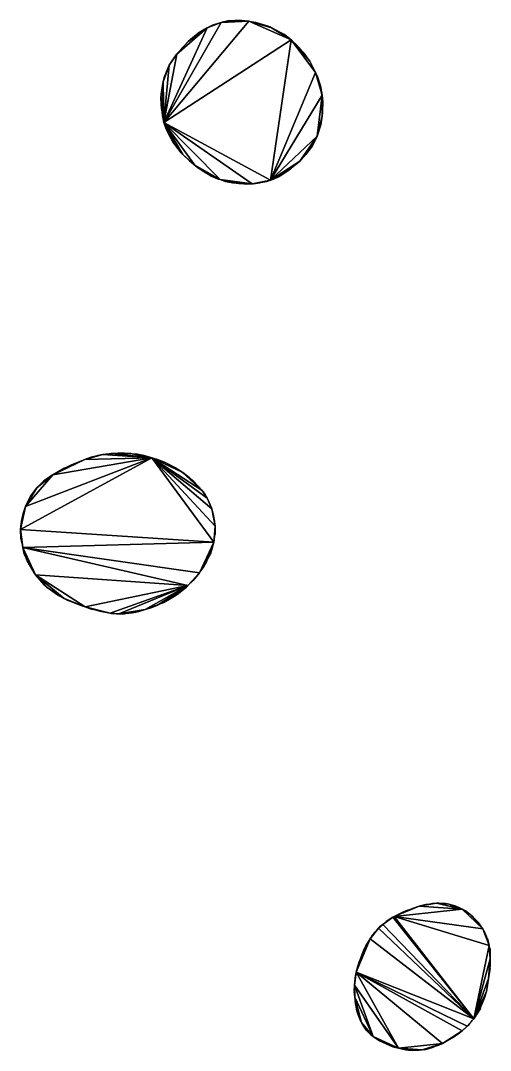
# Model space of a CAD drawing. Extents: x -71 to 81, y -65 to 68.
# Drawn here: x -70.7 to -15.2, y -65.3 to 56.4 of the extents above; entities that cross this region are included whole.
import ezdxf

# ---------------------------------------------------------------- set-up
doc = ezdxf.new("R2010")
doc.units = 0

msp = doc.modelspace()

# ---------------------------------------------------------------- linework, layer by layer
for points in [[(-43.73, 56.32, 142), (-46.98, 56.19, 142), (-53.76, 44.37, 142)], [(-38.73, 54.14, 142), (-43.73, 56.32, 142), (-53.76, 44.37, 142)], [(-46.98, 56.19, 142), (-48.64, 55.55, 142), (-53.76, 44.37, 142)], [(-46.98, 56.19, 142), (-47.78, 55.95, 142), (-48.64, 55.55, 142)], [(-46.98, 56.19, 142), (-47.51, 56.04, 142), (-47.78, 55.95, 142)], [(-45.36, 56.4, 142), (-46.21, 56.36, 142), (-46.98, 56.19, 142)], [(-43.73, 56.32, 142), (-45.36, 56.4, 142), (-46.98, 56.19, 142)], [(-46.21, 56.36, 142), (-46.89, 56.22, 142), (-46.98, 56.19, 142)], [(-45.36, 56.4, 142), (-46.18, 56.37, 142), (-46.21, 56.36, 142)], [(-44.55, 56.4, 142), (-45.33, 56.4, 142), (-45.36, 56.4, 142)], [(-43.73, 56.32, 142), (-44.55, 56.4, 142), (-45.36, 56.4, 142)], [(-43.73, 56.32, 142), (-44.45, 56.39, 142), (-44.55, 56.4, 142)], [(-43.64, 56.31, 142), (-43.69, 56.32, 142), (-43.73, 56.32, 142)], [(-42.09, 55.96, 142), (-43.64, 56.31, 142), (-43.73, 56.32, 142)], [(-41.06, 55.56, 142), (-42.09, 55.96, 142), (-43.73, 56.32, 142)], [(-38.73, 54.14, 142), (-41.06, 55.56, 142), (-43.73, 56.32, 142)], [(-42.09, 55.96, 142), (-42.9, 56.18, 142), (-43.64, 56.31, 142)], [(-48.64, 55.55, 142), (-52.25, 52.44, 142), (-53.76, 44.37, 142)], [(-48.64, 55.55, 142), (-50.9, 53.92, 142), (-52.25, 52.44, 142)], [(-48.64, 55.55, 142), (-49.58, 54.99, 142), (-50.9, 53.92, 142)], [(-49.58, 54.99, 142), (-50.33, 54.41, 142), (-50.9, 53.92, 142)], [(-47.78, 55.95, 142), (-48.01, 55.87, 142), (-48.64, 55.55, 142)], [(-48.01, 55.87, 142), (-48.57, 55.59, 142), (-48.64, 55.55, 142)], [(-41.25, 55.67, 142), (-41.54, 55.78, 142), (-42.09, 55.96, 142)], [(-41.06, 55.56, 142), (-41.25, 55.67, 142), (-42.09, 55.96, 142)], [(-39.52, 54.75, 142), (-39.58, 54.79, 142), (-41.06, 55.56, 142)], [(-38.73, 54.14, 142), (-39.52, 54.75, 142), (-41.06, 55.56, 142)], [(-38.73, 54.14, 142), (-53.76, 44.37, 142), (-41.18, 37.53, 142)], [(-50.9, 53.92, 142), (-51.29, 53.52, 142), (-52.25, 52.44, 142)], [(-50.9, 53.92, 142), (-50.97, 53.85, 142), (-51.29, 53.52, 142)], [(-35.84, 50.26, 142), (-38.73, 54.14, 142), (-41.18, 37.53, 142)], [(-37.84, 53.28, 142), (-37.95, 53.38, 142), (-38.73, 54.14, 142)], [(-37.81, 53.23, 142), (-37.84, 53.28, 142), (-38.73, 54.14, 142)], [(-36.53, 51.62, 142), (-37.81, 53.23, 142), (-38.73, 54.14, 142)], [(-35.84, 50.26, 142), (-36.53, 51.62, 142), (-38.73, 54.14, 142)], [(-52.25, 52.44, 142), (-53.12, 51.15, 142), (-53.76, 44.37, 142)], [(-52.25, 52.44, 142), (-52.32, 52.35, 142), (-53.12, 51.15, 142)], [(-52.32, 52.35, 142), (-52.85, 51.61, 142), (-53.12, 51.15, 142)], [(-52.25, 52.44, 142), (-52.28, 52.41, 142), (-52.32, 52.35, 142)], [(-51.29, 53.52, 142), (-51.57, 53.22, 142), (-52.25, 52.44, 142)], [(-36.53, 51.62, 142), (-37.16, 52.5, 142), (-37.81, 53.23, 142)], [(-53.12, 51.15, 142), (-53.45, 50.39, 142), (-53.85, 49.17, 142)], [(-53.12, 51.15, 142), (-53.85, 49.17, 142), (-53.76, 44.37, 142)], [(-53.12, 51.15, 142), (-53.31, 50.76, 142), (-53.45, 50.39, 142)], [(-35.84, 50.26, 142), (-36.2, 51.03, 142), (-36.53, 51.62, 142)], [(-53.45, 50.39, 142), (-53.62, 50, 142), (-53.85, 49.17, 142)], [(-53.62, 50, 142), (-53.69, 49.82, 142), (-53.85, 49.17, 142)], [(-35.07, 47.58, 142), (-35.84, 50.26, 142), (-41.18, 37.53, 142)], [(-35.66, 49.87, 142), (-35.71, 50, 142), (-35.84, 50.26, 142)], [(-35.27, 48.69, 142), (-35.66, 49.87, 142), (-35.84, 50.26, 142)], [(-35.07, 47.58, 142), (-35.27, 48.69, 142), (-35.84, 50.26, 142)], [(-53.85, 49.17, 142), (-54.04, 48.03, 142), (-54.11, 47.29, 142)], [(-53.85, 49.17, 142), (-54.11, 47.29, 142), (-53.98, 45.51, 142)], [(-53.85, 49.17, 142), (-54.01, 48.39, 142), (-54.04, 48.03, 142)], [(-53.85, 49.17, 142), (-53.98, 45.51, 142), (-53.76, 44.37, 142)], [(-53.69, 49.82, 142), (-53.85, 49.2, 142), (-53.85, 49.17, 142)], [(-35.27, 48.69, 142), (-35.54, 49.53, 142), (-35.66, 49.87, 142)], [(-35.08, 47.6, 142), (-35.21, 48.39, 142), (-35.27, 48.69, 142)], [(-35.07, 47.58, 142), (-35.08, 47.6, 142), (-35.27, 48.69, 142)], [(-54.04, 48.03, 142), (-54.09, 47.59, 142), (-54.11, 47.29, 142)], [(-41.18, 37.53, 142), (-35.64, 42.76, 142), (-35.07, 47.58, 142)], [(-35.64, 42.76, 142), (-35.04, 45.17, 142), (-35.07, 47.58, 142)], [(-35.07, 47.58, 142), (-35.07, 47.59, 142), (-35.08, 47.6, 142)], [(-34.99, 46.78, 142), (-34.99, 46.82, 142), (-35.07, 47.58, 142)], [(-35, 45.65, 142), (-34.99, 46.78, 142), (-35.07, 47.58, 142)], [(-35.04, 45.17, 142), (-35, 45.65, 142), (-35.07, 47.58, 142)], [(-54.11, 47.29, 142), (-54.09, 46.27, 142), (-54.05, 45.93, 142)], [(-54.11, 47.29, 142), (-54.05, 45.93, 142), (-53.98, 45.51, 142)], [(-35, 45.65, 142), (-34.97, 46.12, 142), (-34.99, 46.78, 142)], [(-53.98, 45.51, 142), (-53.95, 45.16, 142), (-53.78, 44.45, 142)], [(-53.98, 45.51, 142), (-53.78, 44.45, 142), (-53.76, 44.37, 142)], [(-35.64, 42.76, 142), (-35.22, 44.07, 142), (-35.04, 45.17, 142)], [(-35.22, 44.07, 142), (-35.1, 44.68, 142), (-35.04, 45.17, 142)], [(-35.04, 45.17, 142), (-35.02, 45.34, 142), (-35, 45.65, 142)], [(-35.02, 45.34, 142), (-35, 45.51, 142), (-35, 45.65, 142)], [(-53.76, 44.37, 142), (-53.69, 44.13, 142), (-53.5, 43.56, 142)], [(-53.76, 44.37, 142), (-53.5, 43.56, 142), (-52.66, 42.01, 142)], [(-53.76, 44.37, 142), (-52.66, 42.01, 142), (-52.52, 41.8, 142)], [(-53.76, 44.37, 142), (-52.52, 41.8, 142), (-51.52, 40.58, 142)], [(-53.76, 44.37, 142), (-51.52, 40.58, 142), (-50.1, 39.31, 142)], [(-53.76, 44.37, 142), (-50.1, 39.31, 142), (-47.11, 37.62, 142)], [(-53.76, 44.37, 142), (-47.11, 37.62, 142), (-43.34, 37.13, 142)], [(-53.76, 44.37, 142), (-43.34, 37.13, 142), (-41.18, 37.53, 142)], [(-35.64, 42.76, 142), (-35.59, 42.86, 142), (-35.22, 44.07, 142)], [(-53.5, 43.56, 142), (-53.11, 42.76, 142), (-52.66, 42.01, 142)], [(-41.18, 37.53, 142), (-37.7, 39.81, 142), (-35.64, 42.76, 142)], [(-37.7, 39.81, 142), (-36.2, 41.62, 142), (-35.64, 42.76, 142)], [(-36.2, 41.62, 142), (-35.82, 42.38, 142), (-35.64, 42.76, 142)], [(-52.66, 42.01, 142), (-52.58, 41.89, 142), (-52.55, 41.85, 142)], [(-52.66, 42.01, 142), (-52.55, 41.85, 142), (-52.52, 41.8, 142)], [(-52.52, 41.8, 142), (-52.04, 41.15, 142), (-51.7, 40.79, 142)], [(-52.52, 41.8, 142), (-51.7, 40.79, 142), (-51.52, 40.58, 142)], [(-37.7, 39.81, 142), (-36.97, 40.57, 142), (-36.2, 41.62, 142)], [(-36.97, 40.57, 142), (-36.52, 41.15, 142), (-36.2, 41.62, 142)], [(-36.2, 41.62, 142), (-36.01, 41.96, 142), (-35.82, 42.38, 142)], [(-51.52, 40.58, 142), (-51.48, 40.54, 142), (-50.74, 39.83, 142)], [(-51.52, 40.58, 142), (-50.74, 39.83, 142), (-50.1, 39.31, 142)], [(-37.7, 39.81, 142), (-37.14, 40.38, 142), (-36.97, 40.57, 142)], [(-50.74, 39.83, 142), (-50.47, 39.6, 142), (-50.1, 39.31, 142)], [(-50.1, 39.31, 142), (-49.78, 39.05, 142), (-49.59, 38.92, 142)], [(-50.1, 39.31, 142), (-49.59, 38.92, 142), (-48.53, 38.25, 142)], [(-50.1, 39.31, 142), (-48.53, 38.25, 142), (-47.11, 37.62, 142)], [(-41.18, 37.53, 142), (-39.22, 38.59, 142), (-37.7, 39.81, 142)], [(-39.22, 38.59, 142), (-38.47, 39.16, 142), (-37.7, 39.81, 142)], [(-39.22, 38.59, 142), (-39.01, 38.73, 142), (-38.47, 39.16, 142)], [(-38.47, 39.16, 142), (-37.99, 39.56, 142), (-37.7, 39.81, 142)], [(-49.59, 38.92, 142), (-49.02, 38.53, 142), (-48.53, 38.25, 142)], [(-48.53, 38.25, 142), (-48.17, 38.03, 142), (-47.69, 37.82, 142)], [(-48.53, 38.25, 142), (-47.69, 37.82, 142), (-47.11, 37.62, 142)], [(-47.69, 37.82, 142), (-47.33, 37.68, 142), (-47.11, 37.62, 142)], [(-41.18, 37.53, 142), (-40.21, 37.96, 142), (-39.22, 38.59, 142)], [(-41.18, 37.53, 142), (-40.81, 37.67, 142), (-40.21, 37.96, 142)], [(-40.21, 37.96, 142), (-40.02, 38.06, 142), (-39.22, 38.59, 142)], [(-47.11, 37.62, 142), (-46.5, 37.41, 142), (-45.67, 37.24, 142)], [(-47.11, 37.62, 142), (-45.67, 37.24, 142), (-45.58, 37.23, 142)], [(-47.11, 37.62, 142), (-45.58, 37.23, 142), (-44.6, 37.14, 142)], [(-47.11, 37.62, 142), (-44.6, 37.14, 142), (-43.34, 37.13, 142)], [(-45.58, 37.23, 142), (-44.91, 37.15, 142), (-44.6, 37.14, 142)], [(-44.6, 37.14, 142), (-44.03, 37.09, 142), (-43.34, 37.13, 142)], [(-43.34, 37.13, 142), (-42.3, 37.26, 142), (-41.18, 37.53, 142)], [(-43.34, 37.13, 142), (-42.41, 37.22, 142), (-42.3, 37.26, 142)], [(-43.34, 37.13, 142), (-43.22, 37.13, 142), (-42.41, 37.22, 142)], [(-42.3, 37.26, 142), (-41.61, 37.41, 142), (-41.18, 37.53, 142)], [(-60.99, 5.12, 142), (-62.34, 4.8, 142), (-63.11, 4.56, 142)], [(-55.18, 4.72, 142), (-60.99, 5.12, 142), (-63.11, 4.56, 142)], [(-60.99, 5.12, 142), (-61.7, 4.97, 142), (-62.34, 4.8, 142)], [(-60.99, 5.12, 142), (-61.55, 5, 142), (-61.7, 4.97, 142)], [(-59.86, 5.25, 142), (-60.72, 5.15, 142), (-60.99, 5.12, 142)], [(-55.18, 4.72, 142), (-59.86, 5.25, 142), (-60.99, 5.12, 142)], [(-60.72, 5.15, 142), (-60.85, 5.13, 142), (-60.99, 5.12, 142)], [(-59.86, 5.25, 142), (-59.99, 5.25, 142), (-60.72, 5.15, 142)], [(-59.08, 5.29, 142), (-59.21, 5.29, 142), (-59.86, 5.25, 142)], [(-57.52, 5.22, 142), (-59.08, 5.29, 142), (-59.86, 5.25, 142)], [(-55.18, 4.72, 142), (-57.52, 5.22, 142), (-59.86, 5.25, 142)], [(-57.52, 5.22, 142), (-58.43, 5.29, 142), (-59.08, 5.29, 142)], [(-57.52, 5.22, 142), (-57.65, 5.24, 142), (-58.43, 5.29, 142)], [(-56.74, 5.14, 142), (-56.87, 5.17, 142), (-57.52, 5.22, 142)], [(-55.96, 4.97, 142), (-56.74, 5.14, 142), (-57.52, 5.22, 142)], [(-55.18, 4.72, 142), (-55.96, 4.97, 142), (-57.52, 5.22, 142)], [(-55.96, 4.97, 142), (-56.09, 5.01, 142), (-56.74, 5.14, 142)], [(-55.18, 4.72, 142), (-55.31, 4.77, 142), (-55.96, 4.97, 142)], [(-55.18, 4.72, 142), (-70.1, -1.02, 142), (-70.7, -3.74, 142)], [(-47.87, -5.21, 142), (-55.18, 4.72, 142), (-70.7, -3.74, 142)], [(-55.18, 4.72, 142), (-66.89, 2.74, 142), (-70.1, -1.02, 142)], [(-55.18, 4.72, 142), (-63.11, 4.56, 142), (-66.89, 2.74, 142)], [(-63.11, 4.56, 142), (-65.32, 3.61, 142), (-66.89, 2.74, 142)], [(-63.11, 4.56, 142), (-64.67, 3.93, 142), (-65.32, 3.61, 142)], [(-62.34, 4.8, 142), (-62.47, 4.77, 142), (-63.11, 4.56, 142)], [(-54.45, 4.52, 142), (-54.53, 4.56, 142), (-55.18, 4.72, 142)], [(-53.6, 4.19, 142), (-54.45, 4.52, 142), (-55.18, 4.72, 142)], [(-51.62, 3.05, 142), (-53.6, 4.19, 142), (-55.18, 4.72, 142)], [(-49.23, 0.87, 142), (-51.62, 3.05, 142), (-55.18, 4.72, 142)], [(-48.65, -0.04, 142), (-49.23, 0.87, 142), (-55.18, 4.72, 142)], [(-48.09, -1.3, 142), (-48.65, -0.04, 142), (-55.18, 4.72, 142)], [(-47.7, -3.35, 142), (-48.09, -1.3, 142), (-55.18, 4.72, 142)], [(-47.87, -5.21, 142), (-47.7, -3.35, 142), (-55.18, 4.72, 142)], [(-53.6, 4.19, 142), (-53.89, 4.3, 142), (-54.45, 4.52, 142)], [(-52.48, 3.58, 142), (-53.15, 3.96, 142), (-53.6, 4.19, 142)], [(-51.62, 3.05, 142), (-52.48, 3.58, 142), (-53.6, 4.19, 142)], [(-66.89, 2.74, 142), (-68.78, 1.2, 142), (-70.1, -1.02, 142)], [(-66.89, 2.74, 142), (-67.82, 2.1, 142), (-68.78, 1.2, 142)], [(-66.89, 2.74, 142), (-66.92, 2.73, 142), (-67.82, 2.1, 142)], [(-65.32, 3.61, 142), (-65.56, 3.51, 142), (-66.89, 2.74, 142)], [(-51.62, 3.05, 142), (-52.33, 3.51, 142), (-52.48, 3.58, 142)], [(-51.62, 3.05, 142), (-52.15, 3.4, 142), (-52.33, 3.51, 142)], [(-51.17, 2.72, 142), (-51.54, 3, 142), (-51.62, 3.05, 142)], [(-50.77, 2.4, 142), (-51.17, 2.72, 142), (-51.62, 3.05, 142)], [(-50.63, 2.27, 142), (-50.77, 2.4, 142), (-51.62, 3.05, 142)], [(-49.23, 0.87, 142), (-50.63, 2.27, 142), (-51.62, 3.05, 142)], [(-67.82, 2.1, 142), (-67.99, 1.97, 142), (-68.78, 1.2, 142)], [(-49.23, 0.87, 142), (-50.21, 1.94, 142), (-50.63, 2.27, 142)], [(-68.78, 1.2, 142), (-69.51, 0.2, 142), (-70.1, -1.02, 142)], [(-69.51, 0.2, 142), (-69.85, -0.39, 142), (-70.1, -1.02, 142)], [(-68.78, 1.2, 142), (-69.41, 0.39, 142), (-69.51, 0.2, 142)], [(-48.88, 0.39, 142), (-49.06, 0.65, 142), (-49.23, 0.87, 142)], [(-48.65, -0.04, 142), (-48.88, 0.39, 142), (-49.23, 0.87, 142)], [(-70.1, -1.02, 142), (-70.63, -3.02, 142), (-70.7, -3.74, 142)], [(-70.1, -1.02, 142), (-70.52, -2.34, 142), (-70.63, -3.02, 142)], [(-70.1, -1.02, 142), (-70.45, -1.95, 142), (-70.52, -2.34, 142)], [(-70.1, -1.02, 142), (-70.22, -1.3, 142), (-70.45, -1.95, 142)], [(-48.12, -1.17, 142), (-48.46, -0.39, 142), (-48.65, -0.04, 142)], [(-48.09, -1.3, 142), (-48.12, -1.17, 142), (-48.65, -0.04, 142)], [(-70.52, -2.34, 142), (-70.61, -2.73, 142), (-70.63, -3.02, 142)], [(-47.91, -2.08, 142), (-47.93, -1.95, 142), (-48.09, -1.3, 142)], [(-47.7, -3.35, 142), (-47.91, -2.08, 142), (-48.09, -1.3, 142)], [(-47.7, -3.35, 142), (-47.76, -2.73, 142), (-47.91, -2.08, 142)], [(-70.63, -3.02, 142), (-70.7, -3.52, 142), (-70.7, -3.74, 142)], [(-47.87, -5.21, 142), (-47.83, -4.95, 142), (-47.7, -3.35, 142)], [(-47.83, -4.95, 142), (-47.72, -4.3, 142), (-47.7, -3.35, 142)], [(-47.72, -4.3, 142), (-47.68, -3.52, 142), (-47.7, -3.35, 142)], [(-70.7, -3.74, 142), (-70.69, -4.3, 142), (-70.68, -4.57, 142)], [(-70.7, -3.74, 142), (-70.68, -4.57, 142), (-70.65, -4.81, 142)], [(-70.7, -3.74, 142), (-70.65, -4.81, 142), (-70.48, -5.54, 142)], [(-70.7, -3.74, 142), (-70.48, -5.54, 142), (-70.42, -5.86, 142)], [(-47.87, -5.21, 142), (-70.7, -3.74, 142), (-70.42, -5.86, 142)], [(-70.65, -4.81, 142), (-70.63, -5.08, 142), (-70.48, -5.54, 142)], [(-49.54, -8.85, 142), (-47.87, -5.21, 142), (-70.42, -5.86, 142)], [(-70.42, -5.86, 142), (-70.32, -6.46, 142), (-70.26, -6.64, 142)], [(-70.42, -5.86, 142), (-70.26, -6.64, 142), (-69.99, -7.25, 142)], [(-70.42, -5.86, 142), (-69.99, -7.25, 142), (-69.91, -7.42, 142)], [(-50.92, -10.36, 142), (-49.54, -8.85, 142), (-70.42, -5.86, 142)], [(-70.42, -5.86, 142), (-69.91, -7.42, 142), (-68.92, -9.09, 142)], [(-50.92, -10.36, 142), (-70.42, -5.86, 142), (-68.92, -9.09, 142)], [(-49.54, -8.85, 142), (-49.09, -8.22, 142), (-47.87, -5.21, 142)], [(-49.09, -8.22, 142), (-48.59, -7.28, 142), (-47.87, -5.21, 142)], [(-48.59, -7.28, 142), (-48.27, -6.64, 142), (-47.87, -5.21, 142)], [(-48.27, -6.64, 142), (-48.03, -5.86, 142), (-47.87, -5.21, 142)], [(-47.87, -5.21, 142), (-47.84, -5.06, 142), (-47.83, -4.95, 142)], [(-69.99, -7.25, 142), (-69.92, -7.39, 142), (-69.91, -7.42, 142)], [(-49.09, -8.22, 142), (-48.65, -7.42, 142), (-48.59, -7.28, 142)], [(-69.91, -7.42, 142), (-69.49, -8.2, 142), (-69.08, -8.85, 142)], [(-69.91, -7.42, 142), (-69.08, -8.85, 142), (-68.92, -9.09, 142)], [(-69.08, -8.85, 142), (-69, -8.98, 142), (-68.92, -9.09, 142)], [(-68.92, -9.09, 142), (-68.02, -10.14, 142), (-67.92, -10.25, 142)], [(-68.92, -9.09, 142), (-67.92, -10.25, 142), (-67.44, -10.67, 142)], [(-68.92, -9.09, 142), (-67.44, -10.67, 142), (-65.56, -11.87, 142)], [(-68.92, -9.09, 142), (-65.56, -11.87, 142), (-63.08, -12.88, 142)], [(-50.92, -10.36, 142), (-68.92, -9.09, 142), (-63.08, -12.88, 142)], [(-50.92, -10.36, 142), (-50.31, -9.76, 142), (-49.54, -8.85, 142)], [(-50.31, -9.76, 142), (-49.63, -8.98, 142), (-49.54, -8.85, 142)], [(-67.92, -10.25, 142), (-67.62, -10.53, 142), (-67.44, -10.67, 142)], [(-67.44, -10.67, 142), (-66.5, -11.35, 142), (-66.33, -11.46, 142)], [(-67.44, -10.67, 142), (-66.33, -11.46, 142), (-65.56, -11.87, 142)], [(-50.92, -10.36, 142), (-63.08, -12.88, 142), (-60.1, -13.63, 142)], [(-50.92, -10.36, 142), (-60.1, -13.63, 142), (-59.09, -13.7, 142)], [(-59.09, -13.7, 142), (-55.96, -13.18, 142), (-50.92, -10.36, 142)], [(-55.96, -13.18, 142), (-54.39, -12.61, 142), (-50.92, -10.36, 142)], [(-54.39, -12.61, 142), (-53.09, -11.96, 142), (-50.92, -10.36, 142)], [(-53.09, -11.96, 142), (-52.05, -11.28, 142), (-50.92, -10.36, 142)], [(-52.05, -11.28, 142), (-51.41, -10.79, 142), (-50.92, -10.36, 142)], [(-52.05, -11.28, 142), (-51.92, -11.18, 142), (-51.41, -10.79, 142)], [(-51.41, -10.79, 142), (-51.1, -10.54, 142), (-50.92, -10.36, 142)], [(-66.33, -11.46, 142), (-66.22, -11.52, 142), (-65.56, -11.87, 142)], [(-65.56, -11.87, 142), (-65.1, -12.1, 142), (-64.94, -12.17, 142)], [(-65.56, -11.87, 142), (-64.94, -12.17, 142), (-63.64, -12.67, 142)], [(-65.56, -11.87, 142), (-63.64, -12.67, 142), (-63.08, -12.88, 142)], [(-54.39, -12.61, 142), (-53.75, -12.34, 142), (-53.09, -11.96, 142)], [(-53.75, -12.34, 142), (-53.23, -12.05, 142), (-53.09, -11.96, 142)], [(-53.09, -11.96, 142), (-52.32, -11.49, 142), (-52.05, -11.28, 142)], [(-52.32, -11.49, 142), (-52.2, -11.4, 142), (-52.05, -11.28, 142)], [(-63.64, -12.67, 142), (-63.36, -12.78, 142), (-63.08, -12.88, 142)], [(-63.08, -12.88, 142), (-62.47, -13.09, 142), (-62.33, -13.13, 142)], [(-63.08, -12.88, 142), (-62.33, -13.13, 142), (-61.87, -13.23, 142)], [(-63.08, -12.88, 142), (-61.87, -13.23, 142), (-60.1, -13.63, 142)], [(-61.87, -13.23, 142), (-61.32, -13.38, 142), (-60.1, -13.63, 142)], [(-59.09, -13.7, 142), (-57.52, -13.57, 142), (-55.96, -13.18, 142)], [(-57.52, -13.57, 142), (-56.74, -13.42, 142), (-55.96, -13.18, 142)], [(-56.74, -13.42, 142), (-56.09, -13.23, 142), (-55.96, -13.18, 142)], [(-55.96, -13.18, 142), (-55.18, -12.95, 142), (-54.39, -12.61, 142)], [(-55.96, -13.18, 142), (-55.31, -13, 142), (-55.18, -12.95, 142)], [(-55.18, -12.95, 142), (-54.53, -12.68, 142), (-54.39, -12.61, 142)], [(-60.1, -13.63, 142), (-59.99, -13.64, 142), (-59.37, -13.7, 142)], [(-60.1, -13.63, 142), (-59.37, -13.7, 142), (-59.09, -13.7, 142)], [(-59.37, -13.7, 142), (-59.23, -13.71, 142), (-59.09, -13.7, 142)], [(-59.09, -13.7, 142), (-58.27, -13.66, 142), (-57.52, -13.57, 142)], [(-59.09, -13.7, 142), (-58.43, -13.69, 142), (-58.27, -13.66, 142)], [(-58.27, -13.66, 142), (-57.62, -13.59, 142), (-57.52, -13.57, 142)], [(-57.52, -13.57, 142), (-56.87, -13.47, 142), (-56.74, -13.42, 142)], [(-23.59, -48.24, 142), (-24.55, -48.58, 142), (-26.53, -49.47, 142)], [(-23.59, -48.24, 142), (-26.53, -49.47, 142), (-18.5, -48.59, 142)], [(-24.55, -48.58, 142), (-25.15, -48.79, 142), (-26.53, -49.47, 142)], [(-26.53, -49.47, 142), (-16.07, -50.92, 142), (-18.5, -48.59, 142)], [(-23.59, -48.24, 142), (-24.37, -48.51, 142), (-24.55, -48.58, 142)], [(-21.56, -47.9, 142), (-22.38, -47.99, 142), (-23.59, -48.24, 142)], [(-18.5, -48.59, 142), (-21.56, -47.9, 142), (-23.59, -48.24, 142)], [(-22.38, -47.99, 142), (-22.8, -48.04, 142), (-23.59, -48.24, 142)], [(-21.56, -47.9, 142), (-22.02, -47.91, 142), (-22.38, -47.99, 142)], [(-20.91, -47.92, 142), (-21.24, -47.89, 142), (-21.56, -47.9, 142)], [(-20.08, -48.01, 142), (-20.91, -47.92, 142), (-21.56, -47.9, 142)], [(-18.5, -48.59, 142), (-20.08, -48.01, 142), (-21.56, -47.9, 142)], [(-20.08, -48.01, 142), (-20.46, -47.94, 142), (-20.91, -47.92, 142)], [(-19.26, -48.24, 142), (-19.67, -48.1, 142), (-20.08, -48.01, 142)], [(-18.5, -48.59, 142), (-19.26, -48.24, 142), (-20.08, -48.01, 142)], [(-18.5, -48.59, 142), (-18.89, -48.39, 142), (-19.26, -48.24, 142)], [(-17.62, -49.19, 142), (-18.1, -48.8, 142), (-18.5, -48.59, 142)], [(-16.07, -50.92, 142), (-17.62, -49.19, 142), (-18.5, -48.59, 142)], [(-26.72, -49.55, 142), (-27.49, -50.05, 142), (-27.88, -50.4, 142)], [(-26.72, -49.55, 142), (-27.88, -50.4, 142), (-17.12, -61.53, 142)], [(-26.53, -49.47, 142), (-26.72, -49.55, 142), (-17.12, -61.53, 142)], [(-25.15, -48.79, 142), (-25.75, -49.08, 142), (-26.53, -49.47, 142)], [(-25.75, -49.08, 142), (-25.93, -49.15, 142), (-26.53, -49.47, 142)], [(-26.53, -49.47, 142), (-17.12, -61.53, 142), (-15.32, -52.89, 142)], [(-26.53, -49.47, 142), (-15.32, -52.89, 142), (-16.07, -50.92, 142)], [(-16.07, -50.92, 142), (-17.33, -49.42, 142), (-17.62, -49.19, 142)], [(-16.07, -50.92, 142), (-16.54, -50.22, 142), (-17.33, -49.42, 142)], [(-28.41, -50.83, 142), (-28.84, -51.29, 142), (-29.39, -52.11, 142)], [(-28.41, -50.83, 142), (-29.39, -52.11, 142), (-17.12, -61.53, 142)], [(-27.88, -50.4, 142), (-28.28, -50.69, 142), (-28.41, -50.83, 142)], [(-27.88, -50.4, 142), (-28.41, -50.83, 142), (-17.12, -61.53, 142)], [(-15.67, -51.73, 142), (-15.85, -51.32, 142), (-16.07, -50.92, 142)], [(-15.32, -52.89, 142), (-15.67, -51.73, 142), (-16.07, -50.92, 142)], [(-29.39, -52.11, 142), (-29.89, -52.94, 142), (-31.02, -56.02, 142)], [(-29.39, -52.11, 142), (-31.02, -56.02, 142), (-17.12, -61.53, 142)], [(-29.39, -52.11, 142), (-29.67, -52.53, 142), (-29.89, -52.94, 142)], [(-28.84, -51.29, 142), (-29.14, -51.68, 142), (-29.39, -52.11, 142)], [(-15.32, -52.89, 142), (-15.53, -52.07, 142), (-15.67, -51.73, 142)], [(-15.32, -52.89, 142), (-15.39, -52.48, 142), (-15.53, -52.07, 142)], [(-29.89, -52.94, 142), (-30.08, -53.26, 142), (-31.02, -56.02, 142)], [(-30.08, -53.26, 142), (-30.56, -54.52, 142), (-31.02, -56.02, 142)], [(-30.08, -53.26, 142), (-30.41, -54.05, 142), (-30.56, -54.52, 142)], [(-17.12, -61.53, 142), (-15.19, -54.46, 142), (-15.32, -52.89, 142)], [(-15.19, -54.46, 142), (-15.21, -53.26, 142), (-15.32, -52.89, 142)], [(-15.19, -54.46, 142), (-15.18, -54.05, 142), (-15.21, -53.26, 142)], [(-30.56, -54.52, 142), (-30.63, -54.68, 142), (-31.02, -56.02, 142)], [(-30.63, -54.68, 142), (-30.7, -54.83, 142), (-31.02, -56.02, 142)], [(-17.12, -61.53, 142), (-15.39, -56.8, 142), (-15.19, -54.46, 142)], [(-15.39, -56.8, 142), (-15.2, -55.24, 142), (-15.19, -54.46, 142)], [(-15.2, -55.24, 142), (-15.17, -54.83, 142), (-15.19, -54.46, 142)], [(-30.7, -54.83, 142), (-30.94, -55.61, 142), (-31.02, -56.02, 142)], [(-15.39, -56.8, 142), (-15.21, -55.61, 142), (-15.2, -55.24, 142)], [(-15.39, -56.8, 142), (-15.3, -56.39, 142), (-15.21, -55.61, 142)], [(-31.02, -56.02, 142), (-31.12, -56.39, 142), (-31.23, -57.57, 142)], [(-31.02, -56.02, 142), (-31.23, -57.57, 142), (-26.02, -65.01, 142)], [(-31.12, -56.39, 142), (-31.17, -56.86, 142), (-31.23, -57.57, 142)], [(-31.17, -56.86, 142), (-31.22, -57.17, 142), (-31.23, -57.57, 142)], [(-31.02, -56.02, 142), (-26.02, -65.01, 142), (-20.82, -64.47, 142)], [(-31.02, -56.02, 142), (-20.82, -64.47, 142), (-18.52, -62.97, 142)], [(-31.02, -56.02, 142), (-18.52, -62.97, 142), (-17.9, -62.41, 142)], [(-31.02, -56.02, 142), (-17.9, -62.41, 142), (-17.12, -61.53, 142)], [(-17.12, -61.53, 142), (-15.65, -58.33, 142), (-15.39, -56.8, 142)], [(-15.65, -58.33, 142), (-15.5, -57.59, 142), (-15.39, -56.8, 142)], [(-15.5, -57.59, 142), (-15.42, -57.18, 142), (-15.39, -56.8, 142)], [(-31.23, -57.57, 142), (-31.29, -57.96, 142), (-31.2, -58.99, 142)], [(-31.29, -57.96, 142), (-31.27, -58.31, 142), (-31.2, -58.99, 142)], [(-31.27, -58.31, 142), (-31.25, -58.74, 142), (-31.2, -58.99, 142)], [(-31.23, -57.57, 142), (-31.2, -58.99, 142), (-29.04, -63.64, 142)], [(-31.23, -57.57, 142), (-29.04, -63.64, 142), (-26.02, -65.01, 142)], [(-17.12, -61.53, 142), (-15.87, -59.06, 142), (-15.65, -58.33, 142)], [(-15.87, -59.06, 142), (-15.75, -58.69, 142), (-15.65, -58.33, 142)], [(-15.65, -58.33, 142), (-15.56, -57.96, 142), (-15.5, -57.59, 142)], [(-31.2, -58.99, 142), (-31.15, -59.52, 142), (-30.96, -60.6, 142)], [(-31.2, -58.99, 142), (-30.96, -60.6, 142), (-30.41, -61.99, 142)], [(-31.2, -58.99, 142), (-30.41, -61.99, 142), (-29.04, -63.64, 142)], [(-31.15, -59.52, 142), (-31.02, -60.31, 142), (-30.96, -60.6, 142)], [(-17.12, -61.53, 142), (-16.22, -59.93, 142), (-15.87, -59.06, 142)], [(-16.22, -59.93, 142), (-16.04, -59.52, 142), (-15.87, -59.06, 142)], [(-30.96, -60.6, 142), (-30.93, -60.71, 142), (-30.81, -61.09, 142)], [(-30.96, -60.6, 142), (-30.81, -61.09, 142), (-30.41, -61.99, 142)], [(-17.12, -61.53, 142), (-16.36, -60.31, 142), (-16.22, -59.93, 142)], [(-17.12, -61.53, 142), (-16.51, -60.64, 142), (-16.36, -60.31, 142)], [(-30.81, -61.09, 142), (-30.6, -61.61, 142), (-30.48, -61.87, 142)], [(-30.81, -61.09, 142), (-30.48, -61.87, 142), (-30.41, -61.99, 142)], [(-30.41, -61.99, 142), (-30.16, -62.44, 142), (-30.02, -62.65, 142)], [(-30.41, -61.99, 142), (-30.02, -62.65, 142), (-29.85, -62.88, 142)], [(-30.41, -61.99, 142), (-29.85, -62.88, 142), (-29.04, -63.64, 142)], [(-17.9, -62.41, 142), (-17.28, -61.72, 142), (-17.12, -61.53, 142)], [(-17.9, -62.41, 142), (-17.7, -62.22, 142), (-17.28, -61.72, 142)], [(-29.85, -62.88, 142), (-29.3, -63.44, 142), (-29.04, -63.64, 142)], [(-20.82, -64.47, 142), (-19.25, -63.53, 142), (-18.52, -62.97, 142)], [(-19.25, -63.53, 142), (-18.89, -63.29, 142), (-18.52, -62.97, 142)], [(-18.52, -62.97, 142), (-18.03, -62.54, 142), (-17.9, -62.41, 142)], [(-18.52, -62.97, 142), (-18.11, -62.63, 142), (-18.03, -62.54, 142)], [(-29.04, -63.64, 142), (-28.69, -63.88, 142), (-28.28, -64.13, 142)], [(-29.04, -63.64, 142), (-28.28, -64.13, 142), (-27.49, -64.49, 142)], [(-29.04, -63.64, 142), (-27.49, -64.49, 142), (-26.72, -64.86, 142)], [(-29.04, -63.64, 142), (-26.72, -64.86, 142), (-26.02, -65.01, 142)], [(-27.49, -64.49, 142), (-27.06, -64.72, 142), (-26.72, -64.86, 142)], [(-26.02, -65.01, 142), (-23.23, -65.21, 142), (-20.82, -64.47, 142)], [(-23.23, -65.21, 142), (-21.68, -64.79, 142), (-20.82, -64.47, 142)], [(-21.68, -64.79, 142), (-21.26, -64.65, 142), (-20.82, -64.47, 142)], [(-20.82, -64.47, 142), (-19.66, -63.8, 142), (-19.25, -63.53, 142)], [(-20.82, -64.47, 142), (-20.46, -64.28, 142), (-19.66, -63.8, 142)], [(-26.72, -64.86, 142), (-26.38, -64.94, 142), (-26.02, -65.01, 142)], [(-26.02, -65.01, 142), (-25.93, -65.03, 142), (-25.89, -65.04, 142)], [(-26.02, -65.01, 142), (-25.89, -65.04, 142), (-24.85, -65.24, 142)], [(-26.02, -65.01, 142), (-24.85, -65.24, 142), (-23.23, -65.21, 142)], [(-25.89, -65.04, 142), (-25.15, -65.2, 142), (-24.85, -65.24, 142)], [(-24.85, -65.24, 142), (-24.06, -65.25, 142), (-23.23, -65.21, 142)], [(-24.85, -65.24, 142), (-24.37, -65.28, 142), (-24.06, -65.25, 142)], [(-24.06, -65.25, 142), (-23.59, -65.27, 142), (-23.23, -65.21, 142)], [(-23.23, -65.21, 142), (-22.02, -64.93, 142), (-21.68, -64.79, 142)], [(-23.23, -65.21, 142), (-22.8, -65.16, 142), (-22.02, -64.93, 142)]]:
    msp.add_3dface(points)

doc.saveas('drawing.dxf')
